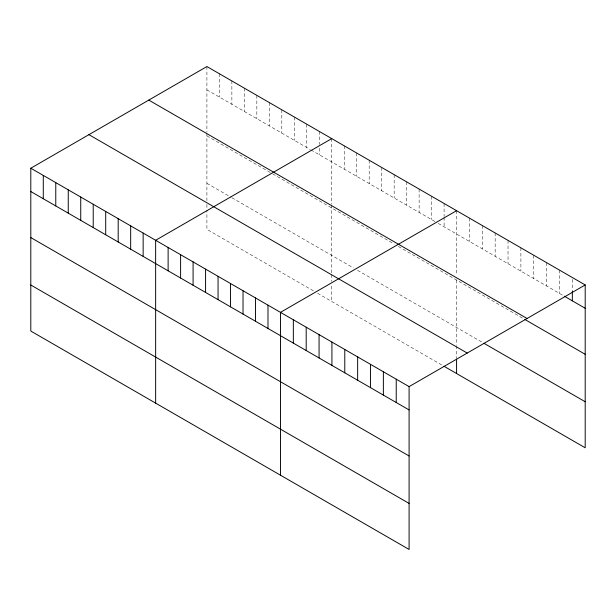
<?xml version="1.0" encoding="UTF-8"?>
<svg xmlns="http://www.w3.org/2000/svg" width="616" height="616" viewBox="0 0 616 616"><rect width="100%" height="100%" fill="white"/><g stroke="black" fill="none" stroke-linecap="round" stroke-linejoin="round"><path stroke-width="0.46" stroke-dasharray="3.08 2.31" d="M206.907 89.859L310.102 149.442M310.934 149.919L434.942 221.514M438.269 223.439L563.494 295.734M206.907 135.897L271.818 173.381M272.649 173.858L394.163 244.013M398.321 246.415L523.3 318.572M206.907 183.337L231.039 197.274M231.87 197.751L353.384 267.906M357.542 270.309L482.305 342.334M313.429 290.883L206.907 229.383L206.907 210.195M317.594 293.285L444.098 366.32M572.341 279.387L572.341 291.514M559.474 270.093L559.474 293.416M546.615 262.67L546.615 285.986M533.749 255.247L533.749 278.563M520.89 247.817L520.89 271.14M508.031 240.394L508.031 263.71M495.164 232.964L495.164 256.287M482.305 225.541L482.305 248.856M469.438 218.118L469.438 241.434M456.579 210.687L456.579 275.252M456.579 280.049L456.579 344.752M456.579 345.715L456.579 358.181M444.098 203.48L444.098 216.539M444.098 217.471L444.098 226.804M431.608 196.273L431.608 219.596M419.126 189.066L419.126 212.389M406.645 181.859L406.645 205.174M394.163 174.651L394.163 197.967M381.674 167.444L381.674 190.76M369.192 160.237L369.192 183.553M356.71 153.03L356.71 176.345M344.228 145.823L344.228 169.138M331.739 138.615L331.739 204.135M331.739 205.097L331.739 273.635M331.739 274.597L331.739 281.312M331.739 286.109L331.739 301.455M319.257 131.408L319.257 144.467M319.257 148.194L319.257 154.724M306.776 124.201L306.776 147.517M294.294 116.994L294.294 140.309M281.805 109.787L281.805 133.102M269.323 102.579L269.323 125.895M256.841 95.372L256.841 118.688M244.352 88.165L244.352 111.481M231.87 80.958L231.87 104.273M219.388 73.751L219.388 97.066M206.907 66.543L206.907 132.063M206.907 133.025L206.907 200.6M206.907 204.443L206.907 209.24"/><path stroke-width="0.92" d="M30.8 168.214L409.093 386.617L409.093 549.457L30.8 331.054L30.8 168.214L206.907 66.543L585.2 284.946L585.2 447.786L444.098 366.32M331.739 138.615L155.64 240.286L155.64 403.126M456.579 210.687L280.473 312.358L280.473 475.198M409.093 386.617L585.2 284.946M564.302 296.196L585.2 308.27M148.787 100.092L527.088 318.503M524.909 319.496L585.2 354.308M483.914 343.266L585.2 401.748M88.912 134.658L467.213 353.068M30.8 191.53L409.093 409.94M30.8 237.576L409.093 455.979M30.8 285.008L409.093 503.418M572.341 291.514L572.341 300.839M456.579 359.143L456.579 373.527M396.234 379.194L396.234 402.51M383.375 371.771L383.375 395.087M370.509 364.341L370.509 387.664M357.65 356.918L357.65 380.234M344.783 349.488L344.783 372.811M331.924 342.065L331.924 365.38M319.065 334.642L319.065 357.958M306.198 327.212L306.198 350.535M293.339 319.789L293.339 343.104M267.991 305.151L267.991 328.474M255.509 297.944L255.509 321.267M243.027 290.737L243.027 314.06M230.538 283.529L230.538 306.853M218.056 276.322L218.056 299.645M205.575 269.115L205.575 292.438M193.085 261.908L193.085 285.231M180.604 254.701L180.604 278.024M168.122 247.493L168.122 270.817M143.151 233.079L143.151 256.402M130.669 225.872L130.669 249.195M118.187 218.665L118.187 241.98M105.706 211.457L105.706 234.773M93.216 204.25L93.216 227.566M80.734 197.043L80.734 220.359M68.253 189.836L68.253 213.151M55.771 182.629L55.771 205.944M43.282 175.421L43.282 198.737"/></g></svg>
